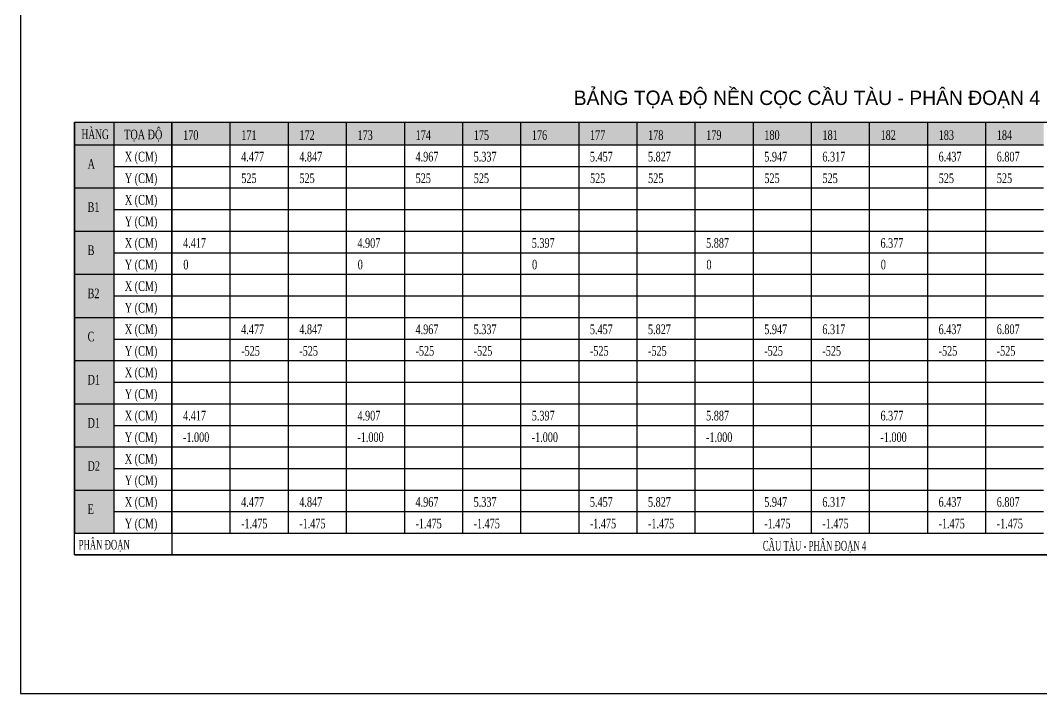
# Model space of a CAD drawing. Extents: x 1061507 to 1179680, y 97445 to 132302.
# Drawn here: x 1074888 to 1083380, y 97445 to 103045 of the extents above; entities that cross this region are included whole.
import ezdxf
from ezdxf.enums import TextEntityAlignment as Align

# ---------------------------------------------------------------- set-up
doc = ezdxf.new("R2010")
doc.units = 0
doc.header["$LTSCALE"] = 200
doc.header["$MEASUREMENT"] = 0
for name, color, linetype in [('BORDER', 2, 'CONTINUOUS'), ('Hatch', 8, 'CONTINUOUS'), ('Text', 6, 'CONTINUOUS')]:
    doc.layers.add(name, color=color, linetype=linetype)
doc.styles.add('CMB-1', font='VHBLACK.TTF', dxfattribs={"width": 0.8})
doc.styles.get("Standard").update_dxf_attribs({"font": 'vntimeh.shx', "width": 0.7})
doc.styles.add('THUONG', font='vntimeh.shx', dxfattribs={"width": 0.7})

msp = doc.modelspace()

# ---------------------------------------------------------------- linework, layer by layer
at = {"layer": 'BORDER'}
msp.add_line((1076147.2, 98778.6), (1076147.2, 102198.6), dxfattribs=at)
msp.add_lwpolyline([(1075337.2, 102198.6), (1087263.9, 102198.6), (1087263.9, 98598.9), (1075337.2, 98598.9)], close=True, dxfattribs=at)
msp.add_lwpolyline([(1075337.2, 98598.9), (1086780.5, 98598.9)], dxfattribs=at)
at = {"layer": 'Hatch'}
for p, q in [((1075337.2, 102198.6), (1075663.9, 102198.6)), ((1075337.2, 102198.6), (1075337.2, 102010.1)), ((1075663.9, 102198.6), (1076147.2, 102198.6)), ((1075663.9, 102198.6), (1075663.9, 102010.1)), ((1076147.2, 102198.6), (1076630.6, 102198.6)), ((1076147.2, 102198.6), (1076147.2, 102010.1)), ((1076147.2, 102198.6), (1076147.2, 102010.1)), ((1076630.6, 102198.6), (1077113.9, 102198.6)), ((1076630.6, 102198.6), (1076630.6, 102010.1)), ((1077113.9, 102198.6), (1077597.2, 102198.6)), ((1077113.9, 102198.6), (1077113.9, 102010.1)), ((1077597.2, 102198.6), (1078080.6, 102198.6)), ((1077597.2, 102198.6), (1077597.2, 102010.1)), ((1078080.6, 102198.6), (1078563.9, 102198.6)), ((1078080.6, 102198.6), (1078080.6, 102010.1)), ((1078563.9, 102198.6), (1079047.2, 102198.6)), ((1078563.9, 102198.6), (1078563.9, 102010.1)), ((1079047.2, 102198.6), (1079530.6, 102198.6)), ((1079047.2, 102198.6), (1079047.2, 102010.1)), ((1079530.6, 102198.6), (1080013.9, 102198.6)), ((1079530.6, 102198.6), (1079530.6, 102010.1)), ((1080013.9, 102198.6), (1080497.2, 102198.6)), ((1080013.9, 102198.6), (1080013.9, 102010.1)), ((1080497.2, 102198.6), (1080980.6, 102198.6)), ((1080497.2, 102198.6), (1080497.2, 102010.1)), ((1080980.6, 102198.6), (1081463.9, 102198.6)), ((1080980.6, 102198.6), (1080980.6, 102010.1)), ((1081463.9, 102198.6), (1081947.2, 102198.6)), ((1081463.9, 102198.6), (1081463.9, 102010.1)), ((1081947.2, 102198.6), (1082430.5, 102198.6)), ((1081947.2, 102198.6), (1081947.2, 102010.1)), ((1082430.5, 102198.6), (1082913.9, 102198.6)), ((1082430.5, 102198.6), (1082430.5, 102010.1)), ((1082913.9, 102198.6), (1083397.2, 102198.6)), ((1082913.9, 102198.6), (1082913.9, 102010.1)), ((1075337.2, 102010.1), (1075663.9, 102010.1)), ((1075337.2, 102010.1), (1075337.2, 101830.6)), ((1075663.9, 102010.1), (1076147.2, 102010.1)), ((1075663.9, 102010.1), (1075663.9, 101830.6)), ((1076147.2, 102010.1), (1076630.6, 102010.1)), ((1076147.2, 102010.1), (1076147.2, 101830.6)), ((1076147.2, 102010.1), (1076147.2, 101830.6)), ((1076630.6, 102010.1), (1077113.9, 102010.1)), ((1076630.6, 102010.1), (1076630.6, 101830.6)), ((1077113.9, 102010.1), (1077597.2, 102010.1)), ((1077113.9, 102010.1), (1077113.9, 101830.6)), ((1077597.2, 102010.1), (1078080.6, 102010.1)), ((1077597.2, 102010.1), (1077597.2, 101830.6)), ((1078080.6, 102010.1), (1078563.9, 102010.1)), ((1078080.6, 102010.1), (1078080.6, 101830.6)), ((1078563.9, 102010.1), (1079047.2, 102010.1)), ((1078563.9, 102010.1), (1078563.9, 101830.6)), ((1079047.2, 102010.1), (1079530.6, 102010.1)), ((1079047.2, 102010.1), (1079047.2, 101830.6)), ((1079530.6, 102010.1), (1080013.9, 102010.1)), ((1079530.6, 102010.1), (1079530.6, 101830.6)), ((1080013.9, 102010.1), (1080497.2, 102010.1)), ((1080013.9, 102010.1), (1080013.9, 101830.6)), ((1080497.2, 102010.1), (1080980.6, 102010.1)), ((1080497.2, 102010.1), (1080497.2, 101830.6)), ((1080980.6, 102010.1), (1081463.9, 102010.1)), ((1080980.6, 102010.1), (1080980.6, 101830.6)), ((1081463.9, 102010.1), (1081947.2, 102010.1)), ((1081463.9, 102010.1), (1081463.9, 101830.6)), ((1081947.2, 102010.1), (1082430.5, 102010.1)), ((1081947.2, 102010.1), (1081947.2, 101830.6)), ((1082430.5, 102010.1), (1082913.9, 102010.1)), ((1082430.5, 102010.1), (1082430.5, 101830.6)), ((1082913.9, 102010.1), (1083397.2, 102010.1)), ((1082913.9, 102010.1), (1082913.9, 101830.6)), ((1075337.2, 101830.6), (1075337.2, 101651)), ((1075663.9, 101830.6), (1076147.2, 101830.6)), ((1075663.9, 101830.6), (1075663.9, 101651)), ((1076147.2, 101830.6), (1076630.6, 101830.6)), ((1076147.2, 101830.6), (1076147.2, 101651)), ((1076147.2, 101830.6), (1076147.2, 101651)), ((1076630.6, 101830.6), (1077113.9, 101830.6)), ((1076630.6, 101830.6), (1076630.6, 101651)), ((1077113.9, 101830.6), (1077597.2, 101830.6)), ((1077113.9, 101830.6), (1077113.9, 101651)), ((1077597.2, 101830.6), (1078080.6, 101830.6)), ((1077597.2, 101830.6), (1077597.2, 101651)), ((1078080.6, 101830.6), (1078563.9, 101830.6)), ((1078080.6, 101830.6), (1078080.6, 101651)), ((1078563.9, 101830.6), (1079047.2, 101830.6)), ((1078563.9, 101830.6), (1078563.9, 101651)), ((1079047.2, 101830.6), (1079530.6, 101830.6)), ((1079047.2, 101830.6), (1079047.2, 101651)), ((1079530.6, 101830.6), (1080013.9, 101830.6)), ((1079530.6, 101830.6), (1079530.6, 101651)), ((1080013.9, 101830.6), (1080497.2, 101830.6)), ((1080013.9, 101830.6), (1080013.9, 101651)), ((1080497.2, 101830.6), (1080980.6, 101830.6)), ((1080497.2, 101830.6), (1080497.2, 101651)), ((1080980.6, 101830.6), (1081463.9, 101830.6)), ((1080980.6, 101830.6), (1080980.6, 101651)), ((1081463.9, 101830.6), (1081947.2, 101830.6)), ((1081463.9, 101830.6), (1081463.9, 101651)), ((1081947.2, 101830.6), (1082430.5, 101830.6)), ((1081947.2, 101830.6), (1081947.2, 101651)), ((1082430.5, 101830.6), (1082913.9, 101830.6)), ((1082430.5, 101830.6), (1082430.5, 101651)), ((1082913.9, 101830.6), (1083397.2, 101830.6)), ((1082913.9, 101830.6), (1082913.9, 101651)), ((1075337.2, 101651), (1075663.9, 101651)), ((1075337.2, 101651), (1075337.2, 101471.5)), ((1075663.9, 101651), (1076147.2, 101651)), ((1075663.9, 101651), (1075663.9, 101471.5)), ((1076147.2, 101651), (1076630.6, 101651)), ((1076147.2, 101651), (1076147.2, 101471.5)), ((1076147.2, 101651), (1076147.2, 101471.5)), ((1076630.6, 101651), (1077113.9, 101651)), ((1076630.6, 101651), (1076630.6, 101471.5)), ((1077113.9, 101651), (1077597.2, 101651)), ((1077113.9, 101651), (1077113.9, 101471.5)), ((1077597.2, 101651), (1078080.6, 101651)), ((1077597.2, 101651), (1077597.2, 101471.5)), ((1078080.6, 101651), (1078563.9, 101651)), ((1078080.6, 101651), (1078080.6, 101471.5)), ((1078563.9, 101651), (1079047.2, 101651)), ((1078563.9, 101651), (1078563.9, 101471.5)), ((1079047.2, 101651), (1079530.6, 101651)), ((1079047.2, 101651), (1079047.2, 101471.5)), ((1079530.6, 101651), (1080013.9, 101651)), ((1079530.6, 101651), (1079530.6, 101471.5)), ((1080013.9, 101651), (1080497.2, 101651)), ((1080013.9, 101651), (1080013.9, 101471.5)), ((1080497.2, 101651), (1080980.6, 101651)), ((1080497.2, 101651), (1080497.2, 101471.5)), ((1080980.6, 101651), (1081463.9, 101651)), ((1080980.6, 101651), (1080980.6, 101471.5)), ((1081463.9, 101651), (1081947.2, 101651)), ((1081463.9, 101651), (1081463.9, 101471.5)), ((1081947.2, 101651), (1082430.5, 101651)), ((1081947.2, 101651), (1081947.2, 101471.5)), ((1082430.5, 101651), (1082913.9, 101651)), ((1082430.5, 101651), (1082430.5, 101471.5)), ((1082913.9, 101651), (1083397.2, 101651)), ((1082913.9, 101651), (1082913.9, 101471.5)), ((1075337.2, 101471.5), (1075337.2, 101292)), ((1075663.9, 101471.5), (1076147.2, 101471.5)), ((1075663.9, 101471.5), (1075663.9, 101292)), ((1076147.2, 101471.5), (1076630.6, 101471.5)), ((1076147.2, 101471.5), (1076147.2, 101292)), ((1076147.2, 101471.5), (1076147.2, 101292)), ((1076630.6, 101471.5), (1077113.9, 101471.5)), ((1076630.6, 101471.5), (1076630.6, 101292)), ((1077113.9, 101471.5), (1077597.2, 101471.5)), ((1077113.9, 101471.5), (1077113.9, 101292)), ((1077597.2, 101471.5), (1078080.6, 101471.5)), ((1077597.2, 101471.5), (1077597.2, 101292)), ((1078080.6, 101471.5), (1078563.9, 101471.5)), ((1078080.6, 101471.5), (1078080.6, 101292)), ((1078563.9, 101471.5), (1079047.2, 101471.5)), ((1078563.9, 101471.5), (1078563.9, 101292)), ((1079047.2, 101471.5), (1079530.6, 101471.5)), ((1079047.2, 101471.5), (1079047.2, 101292)), ((1079530.6, 101471.5), (1080013.9, 101471.5)), ((1079530.6, 101471.5), (1079530.6, 101292)), ((1080013.9, 101471.5), (1080497.2, 101471.5)), ((1080013.9, 101471.5), (1080013.9, 101292)), ((1080497.2, 101471.5), (1080980.6, 101471.5)), ((1080497.2, 101471.5), (1080497.2, 101292)), ((1080980.6, 101471.5), (1081463.9, 101471.5)), ((1080980.6, 101471.5), (1080980.6, 101292)), ((1081463.9, 101471.5), (1081947.2, 101471.5)), ((1081463.9, 101471.5), (1081463.9, 101292)), ((1081947.2, 101471.5), (1082430.5, 101471.5)), ((1081947.2, 101471.5), (1081947.2, 101292)), ((1082430.5, 101471.5), (1082913.9, 101471.5)), ((1082430.5, 101471.5), (1082430.5, 101292)), ((1082913.9, 101471.5), (1083397.2, 101471.5)), ((1082913.9, 101471.5), (1082913.9, 101292)), ((1075337.2, 101292), (1075663.9, 101292)), ((1075337.2, 101292), (1075337.2, 101112.5)), ((1075663.9, 101292), (1076147.2, 101292)), ((1075663.9, 101292), (1075663.9, 101112.5)), ((1076147.2, 101292), (1076630.6, 101292)), ((1076147.2, 101292), (1076147.2, 101112.5)), ((1076147.2, 101292), (1076147.2, 101112.5)), ((1076630.6, 101292), (1077113.9, 101292)), ((1076630.6, 101292), (1076630.6, 101112.5)), ((1077113.9, 101292), (1077597.2, 101292)), ((1077113.9, 101292), (1077113.9, 101112.5)), ((1077597.2, 101292), (1078080.6, 101292)), ((1077597.2, 101292), (1077597.2, 101112.5)), ((1078080.6, 101292), (1078563.9, 101292)), ((1078080.6, 101292), (1078080.6, 101112.5)), ((1078563.9, 101292), (1079047.2, 101292)), ((1078563.9, 101292), (1078563.9, 101112.5)), ((1079047.2, 101292), (1079530.6, 101292)), ((1079047.2, 101292), (1079047.2, 101112.5)), ((1079530.6, 101292), (1080013.9, 101292)), ((1079530.6, 101292), (1079530.6, 101112.5)), ((1080013.9, 101292), (1080497.2, 101292)), ((1080013.9, 101292), (1080013.9, 101112.5)), ((1080497.2, 101292), (1080980.6, 101292)), ((1080497.2, 101292), (1080497.2, 101112.5)), ((1080980.6, 101292), (1081463.9, 101292)), ((1080980.6, 101292), (1080980.6, 101112.5)), ((1081463.9, 101292), (1081947.2, 101292)), ((1081463.9, 101292), (1081463.9, 101112.5)), ((1081947.2, 101292), (1082430.5, 101292)), ((1081947.2, 101292), (1081947.2, 101112.5)), ((1082430.5, 101292), (1082913.9, 101292)), ((1082430.5, 101292), (1082430.5, 101112.5)), ((1082913.9, 101292), (1083397.2, 101292)), ((1082913.9, 101292), (1082913.9, 101112.5)), ((1075337.2, 101112.5), (1075337.2, 100932.9)), ((1075663.9, 101112.5), (1076147.2, 101112.5)), ((1075663.9, 101112.5), (1075663.9, 100932.9)), ((1076147.2, 101112.5), (1076630.6, 101112.5)), ((1076147.2, 101112.5), (1076147.2, 100932.9)), ((1076147.2, 101112.5), (1076147.2, 100932.9)), ((1076630.6, 101112.5), (1077113.9, 101112.5)), ((1076630.6, 101112.5), (1076630.6, 100932.9)), ((1077113.9, 101112.5), (1077597.2, 101112.5)), ((1077113.9, 101112.5), (1077113.9, 100932.9)), ((1077597.2, 101112.5), (1078080.6, 101112.5)), ((1077597.2, 101112.5), (1077597.2, 100932.9)), ((1078080.6, 101112.5), (1078563.9, 101112.5)), ((1078080.6, 101112.5), (1078080.6, 100932.9)), ((1078563.9, 101112.5), (1079047.2, 101112.5)), ((1078563.9, 101112.5), (1078563.9, 100932.9)), ((1079047.2, 101112.5), (1079530.6, 101112.5)), ((1079047.2, 101112.5), (1079047.2, 100932.9)), ((1079530.6, 101112.5), (1080013.9, 101112.5)), ((1079530.6, 101112.5), (1079530.6, 100932.9)), ((1080013.9, 101112.5), (1080497.2, 101112.5)), ((1080013.9, 101112.5), (1080013.9, 100932.9)), ((1080497.2, 101112.5), (1080980.6, 101112.5)), ((1080497.2, 101112.5), (1080497.2, 100932.9)), ((1080980.6, 101112.5), (1081463.9, 101112.5)), ((1080980.6, 101112.5), (1080980.6, 100932.9)), ((1081463.9, 101112.5), (1081947.2, 101112.5)), ((1081463.9, 101112.5), (1081463.9, 100932.9)), ((1081947.2, 101112.5), (1082430.5, 101112.5)), ((1081947.2, 101112.5), (1081947.2, 100932.9)), ((1082430.5, 101112.5), (1082913.9, 101112.5)), ((1082430.5, 101112.5), (1082430.5, 100932.9)), ((1082913.9, 101112.5), (1083397.2, 101112.5)), ((1082913.9, 101112.5), (1082913.9, 100932.9)), ((1075337.2, 100932.9), (1075663.9, 100932.9)), ((1075337.2, 100932.9), (1075337.2, 100753.4)), ((1075663.9, 100932.9), (1076147.2, 100932.9)), ((1075663.9, 100932.9), (1075663.9, 100753.4)), ((1076147.2, 100932.9), (1076630.6, 100932.9)), ((1076147.2, 100932.9), (1076147.2, 100753.4)), ((1076147.2, 100932.9), (1076147.2, 100753.4)), ((1076630.6, 100932.9), (1077113.9, 100932.9)), ((1076630.6, 100932.9), (1076630.6, 100753.4)), ((1077113.9, 100932.9), (1077597.2, 100932.9)), ((1077113.9, 100932.9), (1077113.9, 100753.4)), ((1077597.2, 100932.9), (1078080.6, 100932.9)), ((1077597.2, 100932.9), (1077597.2, 100753.4)), ((1078080.6, 100932.9), (1078563.9, 100932.9)), ((1078080.6, 100932.9), (1078080.6, 100753.4)), ((1078563.9, 100932.9), (1079047.2, 100932.9)), ((1078563.9, 100932.9), (1078563.9, 100753.4)), ((1079047.2, 100932.9), (1079530.6, 100932.9)), ((1079047.2, 100932.9), (1079047.2, 100753.4)), ((1079530.6, 100932.9), (1080013.9, 100932.9)), ((1079530.6, 100932.9), (1079530.6, 100753.4)), ((1080013.9, 100932.9), (1080497.2, 100932.9)), ((1080013.9, 100932.9), (1080013.9, 100753.4)), ((1080497.2, 100932.9), (1080980.6, 100932.9)), ((1080497.2, 100932.9), (1080497.2, 100753.4)), ((1080980.6, 100932.9), (1081463.9, 100932.9)), ((1080980.6, 100932.9), (1080980.6, 100753.4)), ((1081463.9, 100932.9), (1081947.2, 100932.9)), ((1081463.9, 100932.9), (1081463.9, 100753.4)), ((1081947.2, 100932.9), (1082430.5, 100932.9)), ((1081947.2, 100932.9), (1081947.2, 100753.4)), ((1082430.5, 100932.9), (1082913.9, 100932.9)), ((1082430.5, 100932.9), (1082430.5, 100753.4)), ((1082913.9, 100932.9), (1083397.2, 100932.9)), ((1082913.9, 100932.9), (1082913.9, 100753.4)), ((1075337.2, 100753.4), (1075337.2, 100573.9)), ((1075663.9, 100753.4), (1076147.2, 100753.4)), ((1075663.9, 100753.4), (1075663.9, 100573.9)), ((1076147.2, 100753.4), (1076630.6, 100753.4)), ((1076147.2, 100753.4), (1076147.2, 100573.9)), ((1076147.2, 100753.4), (1076147.2, 100573.9)), ((1076630.6, 100753.4), (1077113.9, 100753.4)), ((1076630.6, 100753.4), (1076630.6, 100573.9)), ((1077113.9, 100753.4), (1077597.2, 100753.4)), ((1077113.9, 100753.4), (1077113.9, 100573.9)), ((1077597.2, 100753.4), (1078080.6, 100753.4)), ((1077597.2, 100753.4), (1077597.2, 100573.9)), ((1078080.6, 100753.4), (1078563.9, 100753.4)), ((1078080.6, 100753.4), (1078080.6, 100573.9)), ((1078563.9, 100753.4), (1079047.2, 100753.4)), ((1078563.9, 100753.4), (1078563.9, 100573.9)), ((1079047.2, 100753.4), (1079530.6, 100753.4)), ((1079047.2, 100753.4), (1079047.2, 100573.9)), ((1079530.6, 100753.4), (1080013.9, 100753.4)), ((1079530.6, 100753.4), (1079530.6, 100573.9)), ((1080013.9, 100753.4), (1080497.2, 100753.4)), ((1080013.9, 100753.4), (1080013.9, 100573.9)), ((1080497.2, 100753.4), (1080980.6, 100753.4)), ((1080497.2, 100753.4), (1080497.2, 100573.9)), ((1080980.6, 100753.4), (1081463.9, 100753.4)), ((1080980.6, 100753.4), (1080980.6, 100573.9)), ((1081463.9, 100753.4), (1081947.2, 100753.4)), ((1081463.9, 100753.4), (1081463.9, 100573.9)), ((1081947.2, 100753.4), (1082430.5, 100753.4)), ((1081947.2, 100753.4), (1081947.2, 100573.9)), ((1082430.5, 100753.4), (1082913.9, 100753.4)), ((1082430.5, 100753.4), (1082430.5, 100573.9)), ((1082913.9, 100753.4), (1083397.2, 100753.4)), ((1082913.9, 100753.4), (1082913.9, 100573.9)), ((1075337.2, 100573.9), (1075663.9, 100573.9)), ((1075337.2, 100573.9), (1075337.2, 100394.3)), ((1075663.9, 100573.9), (1076147.2, 100573.9)), ((1075663.9, 100573.9), (1075663.9, 100394.3)), ((1076147.2, 100573.9), (1076630.6, 100573.9)), ((1076147.2, 100573.9), (1076147.2, 100394.3)), ((1076147.2, 100573.9), (1076147.2, 100394.3)), ((1076630.6, 100573.9), (1077113.9, 100573.9)), ((1076630.6, 100573.9), (1076630.6, 100394.3)), ((1077113.9, 100573.9), (1077597.2, 100573.9)), ((1077113.9, 100573.9), (1077113.9, 100394.3)), ((1077597.2, 100573.9), (1078080.6, 100573.9)), ((1077597.2, 100573.9), (1077597.2, 100394.3)), ((1078080.6, 100573.9), (1078563.9, 100573.9)), ((1078080.6, 100573.9), (1078080.6, 100394.3)), ((1078563.9, 100573.9), (1079047.2, 100573.9)), ((1078563.9, 100573.9), (1078563.9, 100394.3)), ((1079047.2, 100573.9), (1079530.6, 100573.9)), ((1079047.2, 100573.9), (1079047.2, 100394.3)), ((1079530.6, 100573.9), (1080013.9, 100573.9)), ((1079530.6, 100573.9), (1079530.6, 100394.3)), ((1080013.9, 100573.9), (1080497.2, 100573.9)), ((1080013.9, 100573.9), (1080013.9, 100394.3)), ((1080497.2, 100573.9), (1080980.6, 100573.9)), ((1080497.2, 100573.9), (1080497.2, 100394.3)), ((1080980.6, 100573.9), (1081463.9, 100573.9)), ((1080980.6, 100573.9), (1080980.6, 100394.3)), ((1081463.9, 100573.9), (1081947.2, 100573.9)), ((1081463.9, 100573.9), (1081463.9, 100394.3)), ((1081947.2, 100573.9), (1082430.5, 100573.9)), ((1081947.2, 100573.9), (1081947.2, 100394.3)), ((1082430.5, 100573.9), (1082913.9, 100573.9)), ((1082430.5, 100573.9), (1082430.5, 100394.3)), ((1082913.9, 100573.9), (1083397.2, 100573.9)), ((1082913.9, 100573.9), (1082913.9, 100394.3)), ((1075337.2, 100394.3), (1075337.2, 100214.8)), ((1075663.9, 100394.3), (1076147.2, 100394.3)), ((1075663.9, 100394.3), (1075663.9, 100214.8)), ((1076147.2, 100394.3), (1076630.6, 100394.3)), ((1076147.2, 100394.3), (1076147.2, 100214.8)), ((1076147.2, 100394.3), (1076147.2, 100214.8)), ((1076630.6, 100394.3), (1077113.9, 100394.3)), ((1076630.6, 100394.3), (1076630.6, 100214.8)), ((1077113.9, 100394.3), (1077597.2, 100394.3)), ((1077113.9, 100394.3), (1077113.9, 100214.8)), ((1077597.2, 100394.3), (1078080.6, 100394.3)), ((1077597.2, 100394.3), (1077597.2, 100214.8)), ((1078080.6, 100394.3), (1078563.9, 100394.3)), ((1078080.6, 100394.3), (1078080.6, 100214.8)), ((1078563.9, 100394.3), (1079047.2, 100394.3)), ((1078563.9, 100394.3), (1078563.9, 100214.8)), ((1079047.2, 100394.3), (1079530.6, 100394.3)), ((1079047.2, 100394.3), (1079047.2, 100214.8)), ((1079530.6, 100394.3), (1080013.9, 100394.3)), ((1079530.6, 100394.3), (1079530.6, 100214.8)), ((1080013.9, 100394.3), (1080497.2, 100394.3)), ((1080013.9, 100394.3), (1080013.9, 100214.8)), ((1080497.2, 100394.3), (1080980.6, 100394.3)), ((1080497.2, 100394.3), (1080497.2, 100214.8)), ((1080980.6, 100394.3), (1081463.9, 100394.3)), ((1080980.6, 100394.3), (1080980.6, 100214.8)), ((1081463.9, 100394.3), (1081947.2, 100394.3)), ((1081463.9, 100394.3), (1081463.9, 100214.8)), ((1081947.2, 100394.3), (1082430.5, 100394.3)), ((1081947.2, 100394.3), (1081947.2, 100214.8)), ((1082430.5, 100394.3), (1082913.9, 100394.3)), ((1082430.5, 100394.3), (1082430.5, 100214.8)), ((1082913.9, 100394.3), (1083397.2, 100394.3)), ((1082913.9, 100394.3), (1082913.9, 100214.8)), ((1075337.2, 100214.8), (1075663.9, 100214.8)), ((1075337.2, 100214.8), (1075337.2, 100035.3)), ((1075663.9, 100214.8), (1076147.2, 100214.8)), ((1075663.9, 100214.8), (1075663.9, 100035.3)), ((1076147.2, 100214.8), (1076630.6, 100214.8)), ((1076147.2, 100214.8), (1076147.2, 100035.3)), ((1076147.2, 100214.8), (1076147.2, 100035.3)), ((1076630.6, 100214.8), (1077113.9, 100214.8)), ((1076630.6, 100214.8), (1076630.6, 100035.3)), ((1077113.9, 100214.8), (1077597.2, 100214.8)), ((1077113.9, 100214.8), (1077113.9, 100035.3)), ((1077597.2, 100214.8), (1078080.6, 100214.8)), ((1077597.2, 100214.8), (1077597.2, 100035.3)), ((1078080.6, 100214.8), (1078563.9, 100214.8)), ((1078080.6, 100214.8), (1078080.6, 100035.3)), ((1078563.9, 100214.8), (1079047.2, 100214.8)), ((1078563.9, 100214.8), (1078563.9, 100035.3)), ((1079047.2, 100214.8), (1079530.6, 100214.8)), ((1079047.2, 100214.8), (1079047.2, 100035.3)), ((1079530.6, 100214.8), (1080013.9, 100214.8)), ((1079530.6, 100214.8), (1079530.6, 100035.3)), ((1080013.9, 100214.8), (1080497.2, 100214.8)), ((1080013.9, 100214.8), (1080013.9, 100035.3)), ((1080497.2, 100214.8), (1080980.6, 100214.8)), ((1080497.2, 100214.8), (1080497.2, 100035.3)), ((1080980.6, 100214.8), (1081463.9, 100214.8)), ((1080980.6, 100214.8), (1080980.6, 100035.3)), ((1081463.9, 100214.8), (1081947.2, 100214.8)), ((1081463.9, 100214.8), (1081463.9, 100035.3)), ((1081947.2, 100214.8), (1082430.5, 100214.8)), ((1081947.2, 100214.8), (1081947.2, 100035.3)), ((1082430.5, 100214.8), (1082913.9, 100214.8)), ((1082430.5, 100214.8), (1082430.5, 100035.3)), ((1082913.9, 100214.8), (1083397.2, 100214.8)), ((1082913.9, 100214.8), (1082913.9, 100035.3)), ((1075337.2, 100035.3), (1075337.2, 99855.7)), ((1075663.9, 100035.3), (1076147.2, 100035.3)), ((1075663.9, 100035.3), (1075663.9, 99855.7)), ((1076147.2, 100035.3), (1076630.6, 100035.3)), ((1076147.2, 100035.3), (1076147.2, 99855.7)), ((1076147.2, 100035.3), (1076147.2, 99855.7)), ((1076630.6, 100035.3), (1077113.9, 100035.3)), ((1076630.6, 100035.3), (1076630.6, 99855.7)), ((1077113.9, 100035.3), (1077597.2, 100035.3)), ((1077113.9, 100035.3), (1077113.9, 99855.7)), ((1077597.2, 100035.3), (1078080.6, 100035.3)), ((1077597.2, 100035.3), (1077597.2, 99855.7)), ((1078080.6, 100035.3), (1078563.9, 100035.3)), ((1078080.6, 100035.3), (1078080.6, 99855.7)), ((1078563.9, 100035.3), (1079047.2, 100035.3)), ((1078563.9, 100035.3), (1078563.9, 99855.7)), ((1079047.2, 100035.3), (1079530.6, 100035.3)), ((1079047.2, 100035.3), (1079047.2, 99855.7)), ((1079530.6, 100035.3), (1080013.9, 100035.3)), ((1079530.6, 100035.3), (1079530.6, 99855.7)), ((1080013.9, 100035.3), (1080497.2, 100035.3)), ((1080013.9, 100035.3), (1080013.9, 99855.7)), ((1080497.2, 100035.3), (1080980.6, 100035.3)), ((1080497.2, 100035.3), (1080497.2, 99855.7)), ((1080980.6, 100035.3), (1081463.9, 100035.3)), ((1080980.6, 100035.3), (1080980.6, 99855.7)), ((1081463.9, 100035.3), (1081947.2, 100035.3)), ((1081463.9, 100035.3), (1081463.9, 99855.7)), ((1081947.2, 100035.3), (1082430.5, 100035.3)), ((1081947.2, 100035.3), (1081947.2, 99855.7)), ((1082430.5, 100035.3), (1082913.9, 100035.3)), ((1082430.5, 100035.3), (1082430.5, 99855.7)), ((1082913.9, 100035.3), (1083397.2, 100035.3)), ((1082913.9, 100035.3), (1082913.9, 99855.7)), ((1075337.2, 99855.7), (1075663.9, 99855.7)), ((1075337.2, 99855.7), (1075337.2, 99676.2)), ((1075663.9, 99855.7), (1076147.2, 99855.7)), ((1075663.9, 99855.7), (1075663.9, 99676.2)), ((1076147.2, 99855.7), (1076630.6, 99855.7)), ((1076147.2, 99855.7), (1076147.2, 99676.2)), ((1076147.2, 99855.7), (1076147.2, 99676.2)), ((1076630.6, 99855.7), (1077113.9, 99855.7)), ((1076630.6, 99855.7), (1076630.6, 99676.2)), ((1077113.9, 99855.7), (1077597.2, 99855.7)), ((1077113.9, 99855.7), (1077113.9, 99676.2)), ((1077597.2, 99855.7), (1078080.6, 99855.7)), ((1077597.2, 99855.7), (1077597.2, 99676.2)), ((1078080.6, 99855.7), (1078563.9, 99855.7)), ((1078080.6, 99855.7), (1078080.6, 99676.2)), ((1078563.9, 99855.7), (1079047.2, 99855.7)), ((1078563.9, 99855.7), (1078563.9, 99676.2)), ((1079047.2, 99855.7), (1079530.6, 99855.7)), ((1079047.2, 99855.7), (1079047.2, 99676.2)), ((1079530.6, 99855.7), (1080013.9, 99855.7)), ((1079530.6, 99855.7), (1079530.6, 99676.2)), ((1080013.9, 99855.7), (1080497.2, 99855.7)), ((1080013.9, 99855.7), (1080013.9, 99676.2)), ((1080497.2, 99855.7), (1080980.6, 99855.7)), ((1080497.2, 99855.7), (1080497.2, 99676.2)), ((1080980.6, 99855.7), (1081463.9, 99855.7)), ((1080980.6, 99855.7), (1080980.6, 99676.2)), ((1081463.9, 99855.7), (1081947.2, 99855.7)), ((1081463.9, 99855.7), (1081463.9, 99676.2)), ((1081947.2, 99855.7), (1082430.5, 99855.7)), ((1081947.2, 99855.7), (1081947.2, 99676.2)), ((1082430.5, 99855.7), (1082913.9, 99855.7)), ((1082430.5, 99855.7), (1082430.5, 99676.2)), ((1082913.9, 99855.7), (1083397.2, 99855.7)), ((1082913.9, 99855.7), (1082913.9, 99676.2)), ((1075337.2, 99676.2), (1075337.2, 99496.7)), ((1075663.9, 99676.2), (1076147.2, 99676.2)), ((1075663.9, 99676.2), (1075663.9, 99496.7)), ((1076147.2, 99676.2), (1076630.6, 99676.2)), ((1076147.2, 99676.2), (1076147.2, 99496.7)), ((1076147.2, 99676.2), (1076147.2, 99496.7)), ((1076630.6, 99676.2), (1077113.9, 99676.2)), ((1076630.6, 99676.2), (1076630.6, 99496.7)), ((1077113.9, 99676.2), (1077597.2, 99676.2)), ((1077113.9, 99676.2), (1077113.9, 99496.7)), ((1077597.2, 99676.2), (1078080.6, 99676.2)), ((1077597.2, 99676.2), (1077597.2, 99496.7)), ((1078080.6, 99676.2), (1078563.9, 99676.2)), ((1078080.6, 99676.2), (1078080.6, 99496.7)), ((1078563.9, 99676.2), (1079047.2, 99676.2)), ((1078563.9, 99676.2), (1078563.9, 99496.7)), ((1079047.2, 99676.2), (1079530.6, 99676.2)), ((1079047.2, 99676.2), (1079047.2, 99496.7)), ((1079530.6, 99676.2), (1080013.9, 99676.2)), ((1079530.6, 99676.2), (1079530.6, 99496.7)), ((1080013.9, 99676.2), (1080497.2, 99676.2)), ((1080013.9, 99676.2), (1080013.9, 99496.7)), ((1080497.2, 99676.2), (1080980.6, 99676.2)), ((1080497.2, 99676.2), (1080497.2, 99496.7)), ((1080980.6, 99676.2), (1081463.9, 99676.2)), ((1080980.6, 99676.2), (1080980.6, 99496.7)), ((1081463.9, 99676.2), (1081947.2, 99676.2)), ((1081463.9, 99676.2), (1081463.9, 99496.7)), ((1081947.2, 99676.2), (1082430.5, 99676.2)), ((1081947.2, 99676.2), (1081947.2, 99496.7)), ((1082430.5, 99676.2), (1082913.9, 99676.2)), ((1082430.5, 99676.2), (1082430.5, 99496.7)), ((1082913.9, 99676.2), (1083397.2, 99676.2)), ((1082913.9, 99676.2), (1082913.9, 99496.7)), ((1075337.2, 99496.7), (1075663.9, 99496.7)), ((1075337.2, 99496.7), (1075337.2, 99317.2)), ((1075663.9, 99496.7), (1076147.2, 99496.7)), ((1075663.9, 99496.7), (1075663.9, 99317.2)), ((1076147.2, 99496.7), (1076630.6, 99496.7)), ((1076147.2, 99496.7), (1076147.2, 99317.2)), ((1076147.2, 99496.7), (1076147.2, 99317.2)), ((1076630.6, 99496.7), (1077113.9, 99496.7)), ((1076630.6, 99496.7), (1076630.6, 99317.2)), ((1077113.9, 99496.7), (1077597.2, 99496.7)), ((1077113.9, 99496.7), (1077113.9, 99317.2)), ((1077597.2, 99496.7), (1078080.6, 99496.7)), ((1077597.2, 99496.7), (1077597.2, 99317.2)), ((1078080.6, 99496.7), (1078563.9, 99496.7)), ((1078080.6, 99496.7), (1078080.6, 99317.2)), ((1078563.9, 99496.7), (1079047.2, 99496.7)), ((1078563.9, 99496.7), (1078563.9, 99317.2)), ((1079047.2, 99496.7), (1079530.6, 99496.7)), ((1079047.2, 99496.7), (1079047.2, 99317.2)), ((1079530.6, 99496.7), (1080013.9, 99496.7)), ((1079530.6, 99496.7), (1079530.6, 99317.2)), ((1080013.9, 99496.7), (1080497.2, 99496.7)), ((1080013.9, 99496.7), (1080013.9, 99317.2)), ((1080497.2, 99496.7), (1080980.6, 99496.7)), ((1080497.2, 99496.7), (1080497.2, 99317.2)), ((1080980.6, 99496.7), (1081463.9, 99496.7)), ((1080980.6, 99496.7), (1080980.6, 99317.2)), ((1081463.9, 99496.7), (1081947.2, 99496.7)), ((1081463.9, 99496.7), (1081463.9, 99317.2)), ((1081947.2, 99496.7), (1082430.5, 99496.7)), ((1081947.2, 99496.7), (1081947.2, 99317.2)), ((1082430.5, 99496.7), (1082913.9, 99496.7)), ((1082430.5, 99496.7), (1082430.5, 99317.2)), ((1082913.9, 99496.7), (1083397.2, 99496.7)), ((1082913.9, 99496.7), (1082913.9, 99317.2)), ((1075337.2, 99317.2), (1075337.2, 99137.6)), ((1075663.9, 99317.2), (1076147.2, 99317.2)), ((1075663.9, 99317.2), (1075663.9, 99137.6)), ((1076147.2, 99317.2), (1076630.6, 99317.2)), ((1076147.2, 99317.2), (1076147.2, 99137.6)), ((1076147.2, 99317.2), (1076147.2, 99137.6)), ((1076630.6, 99317.2), (1077113.9, 99317.2)), ((1076630.6, 99317.2), (1076630.6, 99137.6)), ((1077113.9, 99317.2), (1077597.2, 99317.2)), ((1077113.9, 99317.2), (1077113.9, 99137.6)), ((1077597.2, 99317.2), (1078080.6, 99317.2)), ((1077597.2, 99317.2), (1077597.2, 99137.6)), ((1078080.6, 99317.2), (1078563.9, 99317.2)), ((1078080.6, 99317.2), (1078080.6, 99137.6)), ((1078563.9, 99317.2), (1079047.2, 99317.2)), ((1078563.9, 99317.2), (1078563.9, 99137.6)), ((1079047.2, 99317.2), (1079530.6, 99317.2)), ((1079047.2, 99317.2), (1079047.2, 99137.6)), ((1079530.6, 99317.2), (1080013.9, 99317.2)), ((1079530.6, 99317.2), (1079530.6, 99137.6)), ((1080013.9, 99317.2), (1080497.2, 99317.2)), ((1080013.9, 99317.2), (1080013.9, 99137.6)), ((1080497.2, 99317.2), (1080980.6, 99317.2)), ((1080497.2, 99317.2), (1080497.2, 99137.6)), ((1080980.6, 99317.2), (1081463.9, 99317.2)), ((1080980.6, 99317.2), (1080980.6, 99137.6)), ((1081463.9, 99317.2), (1081947.2, 99317.2)), ((1081463.9, 99317.2), (1081463.9, 99137.6)), ((1081947.2, 99317.2), (1082430.5, 99317.2)), ((1081947.2, 99317.2), (1081947.2, 99137.6)), ((1082430.5, 99317.2), (1082913.9, 99317.2)), ((1082430.5, 99317.2), (1082430.5, 99137.6)), ((1082913.9, 99317.2), (1083397.2, 99317.2)), ((1082913.9, 99317.2), (1082913.9, 99137.6)), ((1075337.2, 99137.6), (1075663.9, 99137.6)), ((1075337.2, 99137.6), (1075337.2, 98958.1)), ((1075663.9, 99137.6), (1076147.2, 99137.6)), ((1075663.9, 99137.6), (1075663.9, 98958.1)), ((1076147.2, 99137.6), (1076630.6, 99137.6)), ((1076147.2, 99137.6), (1076147.2, 98958.1)), ((1076147.2, 99137.6), (1076147.2, 98958.1)), ((1076630.6, 99137.6), (1077113.9, 99137.6)), ((1076630.6, 99137.6), (1076630.6, 98958.1)), ((1077113.9, 99137.6), (1077597.2, 99137.6)), ((1077113.9, 99137.6), (1077113.9, 98958.1)), ((1077597.2, 99137.6), (1078080.6, 99137.6)), ((1077597.2, 99137.6), (1077597.2, 98958.1)), ((1078080.6, 99137.6), (1078563.9, 99137.6)), ((1078080.6, 99137.6), (1078080.6, 98958.1)), ((1078563.9, 99137.6), (1079047.2, 99137.6)), ((1078563.9, 99137.6), (1078563.9, 98958.1)), ((1079047.2, 99137.6), (1079530.6, 99137.6)), ((1079047.2, 99137.6), (1079047.2, 98958.1)), ((1079530.6, 99137.6), (1080013.9, 99137.6)), ((1079530.6, 99137.6), (1079530.6, 98958.1)), ((1080013.9, 99137.6), (1080497.2, 99137.6)), ((1080013.9, 99137.6), (1080013.9, 98958.1)), ((1080497.2, 99137.6), (1080980.6, 99137.6)), ((1080497.2, 99137.6), (1080497.2, 98958.1)), ((1080980.6, 99137.6), (1081463.9, 99137.6)), ((1080980.6, 99137.6), (1080980.6, 98958.1)), ((1081463.9, 99137.6), (1081947.2, 99137.6)), ((1081463.9, 99137.6), (1081463.9, 98958.1)), ((1081947.2, 99137.6), (1082430.5, 99137.6)), ((1081947.2, 99137.6), (1081947.2, 98958.1)), ((1082430.5, 99137.6), (1082913.9, 99137.6)), ((1082430.5, 99137.6), (1082430.5, 98958.1)), ((1082913.9, 99137.6), (1083397.2, 99137.6)), ((1082913.9, 99137.6), (1082913.9, 98958.1)), ((1075337.2, 98958.1), (1075337.2, 98778.6)), ((1075663.9, 98958.1), (1076147.2, 98958.1)), ((1075663.9, 98958.1), (1075663.9, 98778.6)), ((1076147.2, 98958.2), (1076147.2, 98598.9)), ((1076147.2, 98958.1), (1076630.6, 98958.1)), ((1076147.2, 98958.1), (1076147.2, 98778.6)), ((1076147.2, 98958.1), (1076147.2, 98778.6)), ((1076630.6, 98958.1), (1077113.9, 98958.1)), ((1076630.6, 98958.1), (1076630.6, 98778.6)), ((1077113.9, 98958.1), (1077597.2, 98958.1)), ((1077113.9, 98958.1), (1077113.9, 98778.6)), ((1077597.2, 98958.1), (1078080.6, 98958.1)), ((1077597.2, 98958.1), (1077597.2, 98778.6)), ((1078080.6, 98958.1), (1078563.9, 98958.1)), ((1078080.6, 98958.1), (1078080.6, 98778.6)), ((1078563.9, 98958.1), (1079047.2, 98958.1)), ((1078563.9, 98958.1), (1078563.9, 98778.6)), ((1079047.2, 98958.1), (1079530.6, 98958.1)), ((1079047.2, 98958.1), (1079047.2, 98778.6)), ((1079530.6, 98958.1), (1080013.9, 98958.1)), ((1079530.6, 98958.1), (1079530.6, 98778.6)), ((1080013.9, 98958.1), (1080497.2, 98958.1)), ((1080013.9, 98958.1), (1080013.9, 98778.6)), ((1080497.2, 98958.1), (1080980.6, 98958.1)), ((1080497.2, 98958.1), (1080497.2, 98778.6)), ((1080980.6, 98958.1), (1081463.9, 98958.1)), ((1080980.6, 98958.1), (1080980.6, 98778.6)), ((1081463.9, 98958.1), (1081947.2, 98958.1)), ((1081463.9, 98958.1), (1081463.9, 98778.6)), ((1081947.2, 98958.1), (1082430.5, 98958.1)), ((1081947.2, 98958.1), (1081947.2, 98778.6)), ((1082430.5, 98958.1), (1082913.9, 98958.1)), ((1082430.5, 98958.1), (1082430.5, 98778.6)), ((1082913.9, 98958.1), (1083397.2, 98958.1)), ((1082913.9, 98958.1), (1082913.9, 98778.6)), ((1075337.2, 98778.6), (1075663.9, 98778.6)), ((1075663.9, 98778.6), (1076147.2, 98778.6)), ((1076147.2, 98778.6), (1076630.6, 98778.6)), ((1076630.6, 98778.6), (1077113.9, 98778.6)), ((1077113.9, 98778.6), (1077597.2, 98778.6)), ((1077597.2, 98778.6), (1078080.6, 98778.6)), ((1078080.6, 98778.6), (1078563.9, 98778.6)), ((1078563.9, 98778.6), (1079047.2, 98778.6)), ((1079047.2, 98778.6), (1079530.6, 98778.6)), ((1079530.6, 98778.6), (1080013.9, 98778.6)), ((1080013.9, 98778.6), (1080497.2, 98778.6)), ((1080497.2, 98778.6), (1080980.6, 98778.6)), ((1080980.6, 98778.6), (1081463.9, 98778.6)), ((1081463.9, 98778.6), (1081947.2, 98778.6)), ((1081947.2, 98778.6), (1082430.5, 98778.6)), ((1082430.5, 98778.6), (1082913.9, 98778.6)), ((1082913.9, 98778.6), (1083397.2, 98778.6))]:
    msp.add_line(p, q, dxfattribs=at)
at = {"layer": 'Hatch', "color": 9, "true_color": 0xc0c0c0}
for points in [[(1075337.2, 102198.6), (1075337.2, 102010.1), (1075663.9, 102198.6), (1075663.9, 102010.1)], [(1075663.9, 102198.6), (1075663.9, 102010.1), (1076147.2, 102198.6), (1076147.2, 102010.1)], [(1076147.2, 102198.6), (1076147.2, 102010.1), (1076630.6, 102198.6), (1076630.6, 102010.1)], [(1076630.6, 102198.6), (1076630.6, 102010.1), (1077113.9, 102198.6), (1077113.9, 102010.1)], [(1077113.9, 102198.6), (1077113.9, 102010.1), (1077597.2, 102198.6), (1077597.2, 102010.1)], [(1077597.2, 102198.6), (1077597.2, 102010.1), (1078080.6, 102198.6), (1078080.6, 102010.1)], [(1078080.6, 102198.6), (1078080.6, 102010.1), (1078563.9, 102198.6), (1078563.9, 102010.1)], [(1078563.9, 102198.6), (1078563.9, 102010.1), (1079047.2, 102198.6), (1079047.2, 102010.1)], [(1079047.2, 102198.6), (1079047.2, 102010.1), (1079530.6, 102198.6), (1079530.6, 102010.1)], [(1079530.6, 102198.6), (1079530.6, 102010.1), (1080013.9, 102198.6), (1080013.9, 102010.1)], [(1080013.9, 102198.6), (1080013.9, 102010.1), (1080497.2, 102198.6), (1080497.2, 102010.1)], [(1080497.2, 102198.6), (1080497.2, 102010.1), (1080980.6, 102198.6), (1080980.6, 102010.1)], [(1080980.6, 102198.6), (1080980.6, 102010.1), (1081463.9, 102198.6), (1081463.9, 102010.1)], [(1081463.9, 102198.6), (1081463.9, 102010.1), (1081947.2, 102198.6), (1081947.2, 102010.1)], [(1081947.2, 102198.6), (1081947.2, 102010.1), (1082430.5, 102198.6), (1082430.5, 102010.1)], [(1082430.5, 102198.6), (1082430.5, 102010.1), (1082913.9, 102198.6), (1082913.9, 102010.1)], [(1082913.9, 102198.6), (1082913.9, 102010.1), (1083397.2, 102198.6), (1083397.2, 102010.1)], [(1075337.2, 102010.1), (1075337.2, 101651), (1075663.9, 102010.1), (1075663.9, 101651)], [(1075337.2, 101651), (1075337.2, 101292), (1075663.9, 101651), (1075663.9, 101292)], [(1075337.2, 101292), (1075337.2, 100932.9), (1075663.9, 101292), (1075663.9, 100932.9)], [(1075337.2, 100932.9), (1075337.2, 100573.9), (1075663.9, 100932.9), (1075663.9, 100573.9)], [(1075337.2, 100573.9), (1075337.2, 100214.8), (1075663.9, 100573.9), (1075663.9, 100214.8)], [(1075337.2, 100214.8), (1075337.2, 99855.7), (1075663.9, 100214.8), (1075663.9, 99855.7)], [(1075337.2, 99855.7), (1075337.2, 99496.7), (1075663.9, 99855.7), (1075663.9, 99496.7)], [(1075337.2, 99496.7), (1075337.2, 99137.6), (1075663.9, 99496.7), (1075663.9, 99137.6)], [(1075337.2, 99137.6), (1075337.2, 98778.6), (1075663.9, 99137.6), (1075663.9, 98778.6)]]:
    msp.add_solid(points, dxfattribs=at)
at = {"layer": 'Text', "color": 1}
msp.add_lwpolyline([(1074887.8, 97444.7), (1090087.8, 97444.7), (1090087.8, 108644.7), (1074887.8, 108644.7)], close=True, dxfattribs=at)

# ---------------------------------------------------------------- texts
at = {"layer": 'Hatch', "width": 0.7}
for s, p in [('täa ®é', (1075750.7, 102055.9)), ('170', (1076241.3, 102050.8)), ('171', (1076724.8, 102050.8)), ('172', (1077208, 102050.8)), ('173', (1077691.3, 102050.8)), ('174', (1078174.6, 102050.8)), ('175', (1078658, 102050.8)), ('176', (1079141.3, 102050.8)), ('177', (1079624.7, 102050.8)), ('178', (1080108, 102050.8)), ('179', (1080591.3, 102050.8)), ('180', (1081074.6, 102050.8)), ('181', (1081558.2, 102050.8)), ('182', (1082041.3, 102050.8)), ('183', (1082524.7, 102050.8)), ('184', (1083008, 102050.8)), ('X (cm)', (1075756, 101871.7)), ('4.477', (1076723.8, 101871.5)), ('4.847', (1077207.1, 101871.5)), ('4.967', (1078173.8, 101871.5)), ('5.337', (1078657.1, 101871.5)), ('5.457', (1079623.8, 101871.5)), ('5.827', (1080107.1, 101871.5)), ('5.947', (1081073.8, 101871.5)), ('6.317', (1081557.1, 101871.5)), ('6.437', (1082523.8, 101871.5)), ('6.807', (1083007.1, 101871.5)), ('a', (1075446.8, 101811.2)), ('Y (cm)', (1075756, 101692.2)), ('525', (1076724.8, 101691.8)), ('525', (1077208.2, 101691.8)), ('525', (1078174.8, 101691.8)), ('525', (1078658.2, 101691.8)), ('525', (1079624.8, 101691.8)), ('525', (1080108.2, 101691.8)), ('525', (1081074.8, 101691.8)), ('525', (1081558.2, 101691.8)), ('525', (1082524.8, 101691.8)), ('525', (1083008.2, 101691.8)), ('X (cm)', (1075756, 101512.7)), ('B1', (1075446.5, 101452.2)), ('Y (cm)', (1075756, 101333.1)), ('X (cm)', (1075756, 101153.6)), ('4.417', (1076240.5, 101153.4)), ('4.907', (1077690.5, 101153.4)), ('5.397', (1079140.4, 101153.4)), ('5.887', (1080590.4, 101153.4)), ('6.377', (1082040.4, 101153.4)), ('B', (1075447, 101093.1)), ('Y (cm)', (1075756, 100974.1)), ('0', (1076243, 100973.6)), ('0', (1077693, 100973.6)), ('0', (1079143, 100973.6)), ('0', (1080593, 100973.6)), ('0', (1082043, 100973.6)), ('B2', (1075446.3, 100734)), ('X (cm)', (1075756, 100794.5)), ('Y (cm)', (1075756, 100615)), ('X (cm)', (1075756, 100435.5)), ('4.477', (1076723.8, 100435.3)), ('4.847', (1077207.1, 100435.3)), ('4.967', (1078173.8, 100435.3)), ('5.337', (1078657.1, 100435.3)), ('5.457', (1079623.8, 100435.3)), ('5.827', (1080107.1, 100435.3)), ('5.947', (1081073.8, 100435.3)), ('6.317', (1081557.1, 100435.3)), ('6.437', (1082523.8, 100435.3)), ('6.807', (1083007.1, 100435.3)), ('C', (1075446.8, 100375)), ('Y (cm)', (1075756, 100256)), ('-525', (1076724, 100255.7)), ('-525', (1077207.3, 100255.7)), ('-525', (1078174, 100255.7)), ('-525', (1078657.3, 100255.7)), ('-525', (1079624, 100255.7)), ('-525', (1080107.3, 100255.7)), ('-525', (1081074, 100255.7)), ('-525', (1081557.3, 100255.7)), ('-525', (1082524, 100255.7)), ('-525', (1083007.3, 100255.7)), ('X (cm)', (1075756, 100076.4)), ('D1', (1075446.3, 100015.9)), ('Y (cm)', (1075756, 99896.9)), ('X (cm)', (1075756, 99717.4)), ('4.417', (1076240.5, 99717.1)), ('4.907', (1077690.5, 99717.1)), ('5.397', (1079140.4, 99717.1)), ('5.887', (1080590.4, 99717.1)), ('6.377', (1082040.4, 99717.1)), ('D1', (1075446.3, 99656.9)), ('Y (cm)', (1075756, 99537.8)), ('-1.000', (1076239.9, 99537.6)), ('-1.000', (1077689.9, 99537.6)), ('-1.000', (1079139.9, 99537.6)), ('-1.000', (1080589.9, 99537.6)), ('-1.000', (1082039.9, 99537.6)), ('D2', (1075446.1, 99297.8)), ('X (cm)', (1075756, 99358.3)), ('Y (cm)', (1075756, 99178.8)), ('X (cm)', (1075756, 98999.2)), ('4.477', (1076723.8, 98999)), ('4.847', (1077207.1, 98999)), ('4.967', (1078173.8, 98999)), ('5.337', (1078657.1, 98999)), ('5.457', (1079623.8, 98999)), ('5.827', (1080107.1, 98999)), ('5.947', (1081073.8, 98999)), ('6.317', (1081557.1, 98999)), ('6.437', (1082523.8, 98999)), ('6.807', (1083007.1, 98999)), ('E', (1075447.1, 98938.7)), ('Y (cm)', (1075756, 98819.7)), ('-1.475', (1076723.3, 98819.5)), ('-1.475', (1077206.6, 98819.5)), ('-1.475', (1078173.3, 98819.5)), ('-1.475', (1078656.6, 98819.5)), ('-1.475', (1079623.3, 98819.5)), ('-1.475', (1080106.6, 98819.5)), ('-1.475', (1081073.3, 98819.5)), ('-1.475', (1081556.6, 98819.5)), ('-1.475', (1082523.3, 98819.5)), ('-1.475', (1083006.6, 98819.5))]:
    msp.add_text(s, height=80, dxfattribs=at).set_placement(p)
at = {"layer": 'Text', "style": 'CMB-1'}
msp.add_text('B¶ng täa ®é nÒn cäc cÇu tµu - ph©n ®o¹n 4', height=120, dxfattribs=at).set_placement((1081428.4, 102341), align=Align.CENTER)
at = {"layer": 'Text', "lineweight": 0, "style": 'THUONG'}
for s, width, p in [('hµng', 0.65, (1075396.1, 102057.4)), ('ph©n ®o¹n', 0.6, (1075372.4, 98643.5)), ('cÇu tµu - ph©n ®o¹n 4', 0.6, (1081062.1, 98635))]:
    msp.add_text(s, height=80, dxfattribs=dict(at, width=width)).set_placement(p)

doc.saveas('drawing.dxf')
